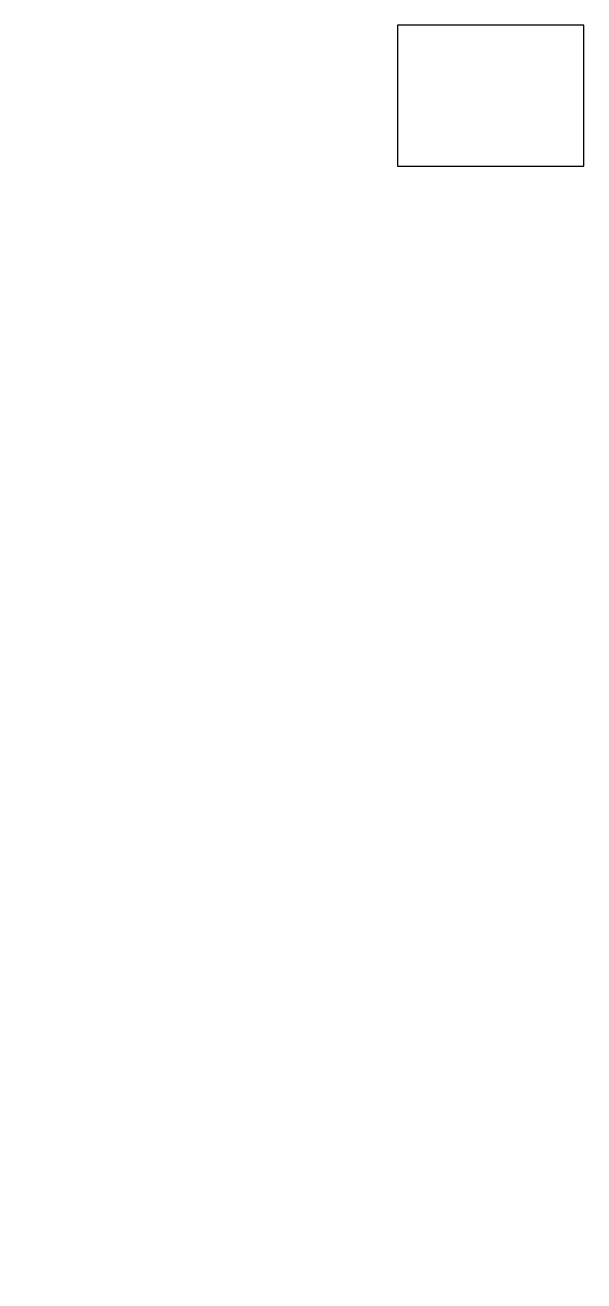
# Model space of a CAD drawing. Extents: x 0 to 163, y 0 to 366.
import ezdxf

# ---------------------------------------------------------------- set-up
doc = ezdxf.new("R2010")
doc.units = 0
doc.layers.get('0').update_dxf_attribs({"color": 85, "linetype": 'CONTINUOUS'})

msp = doc.modelspace()

# ---------------------------------------------------------------- linework, layer by layer
msp.add_lwpolyline([(108.7, 324.9), (162.9, 324.9, 0.414214), (163, 325), (163, 365.9, 0.414214), (162.9, 366), (108.7, 366, 0.414214), (108.6, 365.9), (108.6, 325, 0.414214)], format="xyb", close=True)

doc.saveas('drawing.dxf')
